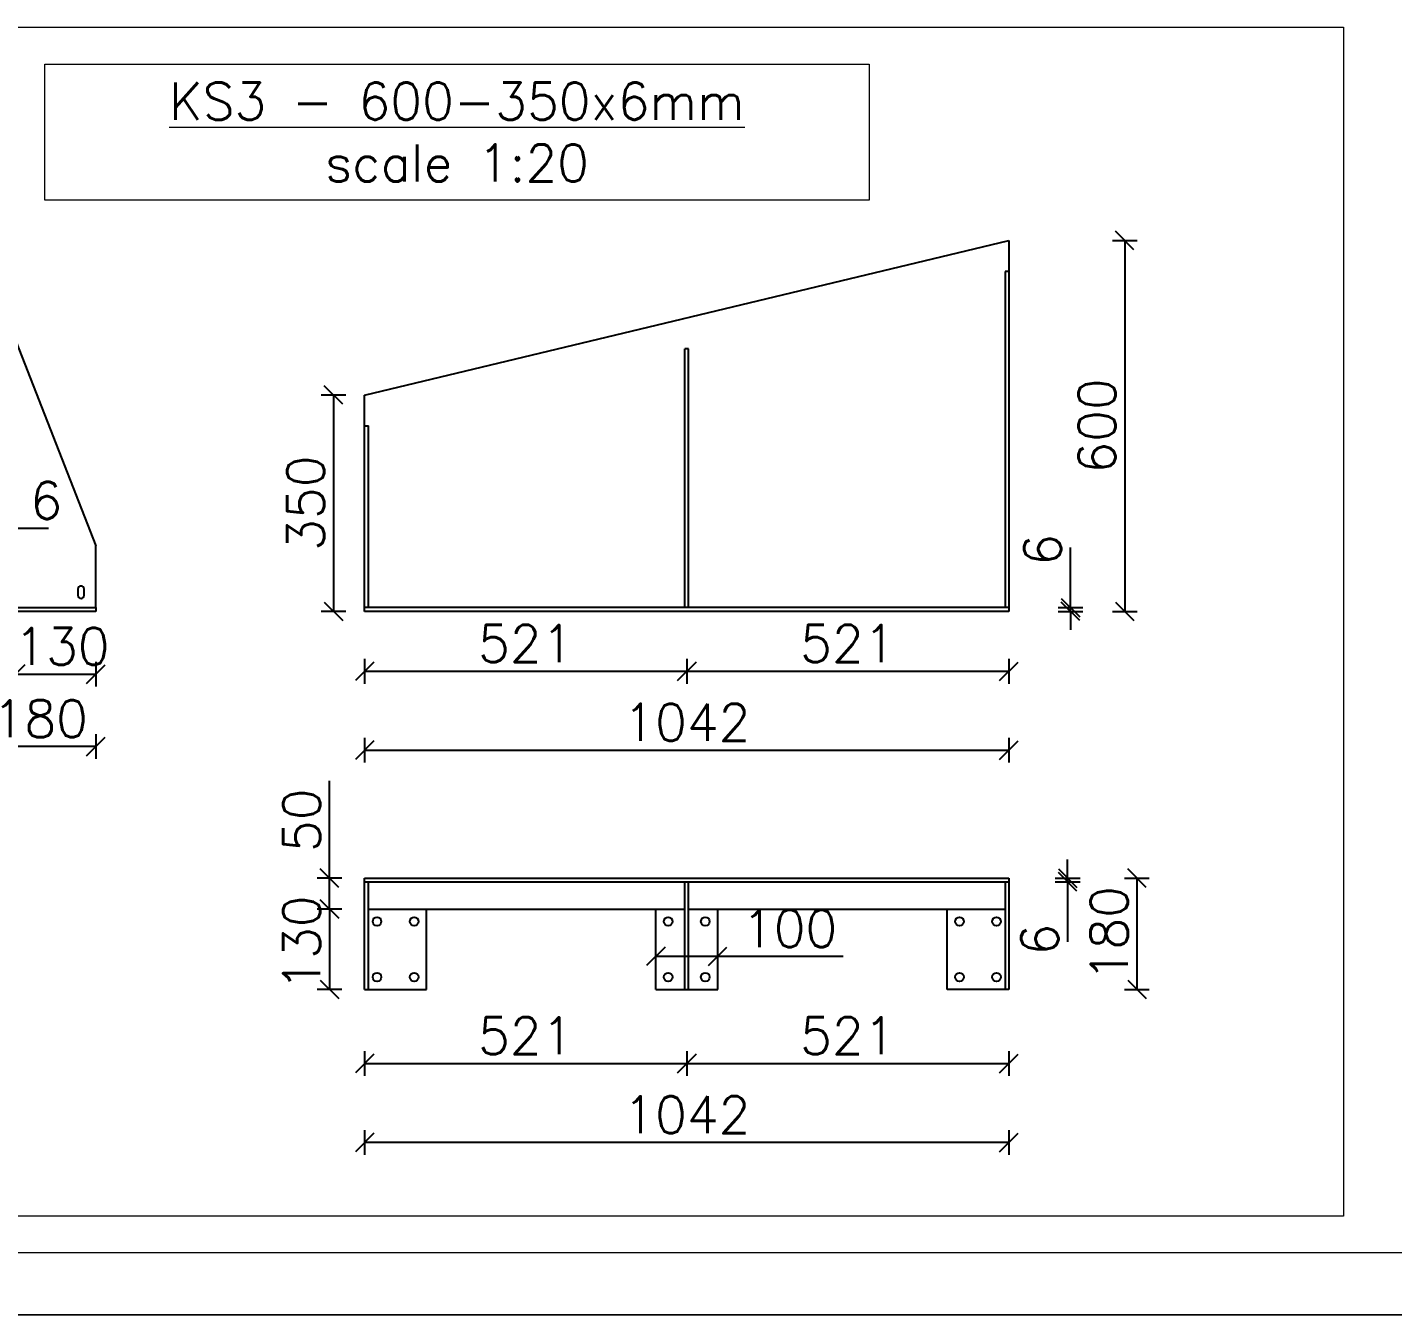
# Model space of a CAD drawing. Header units: millimetres. Extents: x 5046 to 47046, y -5997 to 25762.
# Drawn here: x 32696 to 38217, y -5997 to -789 of the extents above; entities that cross this region are included whole.
import ezdxf

# ---------------------------------------------------------------- set-up
doc = ezdxf.new("R2010")
doc.units = ezdxf.units.MM
doc.layers.get('0').update_dxf_attribs({"lineweight": 0})
doc.layers.get('Defpoints').update_dxf_attribs({"lineweight": 0})
for name, color, linetype, lineweight in [('DIM', 3, 'Continuous', 0), ('Pomocnicze', 252, 'Continuous', 0), ('TEXT', 2, 'Continuous', 0)]:
    doc.layers.add(name, color=color, linetype=linetype, lineweight=lineweight)
doc.layers.add('Profil główny', color=7, linetype='Continuous')
doc.styles.add('Skala 1-20', font='simplex.shx', dxfattribs={"height": 60})
doc.dimstyles.new('Skala 1-20', dxfattribs={"dimtxt": 6, "dimasz": 30, "dimexe": 20, "dimexo": 0.625, "dimgap": 15, "dimtad": 1, "dimdec": 0, "dimtxsty": 'Skala 1-20', "dimblk": 'OBLIQUE', "dimcen": 2.5, "dimadec": 0, "dimazin": 0, "dimtfac": 1, "dimtdec": 0, "dimtmove": 0, "dimatfit": 3, "dimldrblk": 'OBLIQUE', "dimfxl": 20, "dimfxlon": 1, "dimarcsym": 0})

# ---------------------------------------------------------------- blocks, each defined once
blk = doc.blocks.new('_Oblique')
at = {"color": 0, "linetype": 'ByBlock', "lineweight": -2}
blk.add_line((-0.5, -0.5), (0.5, 0.5), dxfattribs=at)
blk = doc.blocks.new('*D996')
at = {"layer": 'Defpoints', "color": 0}
for p in [(-2147.8, -995), (-2017.8, -995), (-2017.8, -1096.7)]:
    blk.add_point(p, dxfattribs=at)
at = {"layer": 'DIM', "color": 0, "lineweight": -2}
for p, q in [((-2147.8, -1076.7), (-2147.8, -1116.7)), ((-2017.8, -1076.7), (-2017.8, -1116.7)), ((-2147.8, -1096.7), (-2017.8, -1096.7))]:
    blk.add_line(p, q, dxfattribs=at)
at = {"layer": 'DIM', "color": 0, "linetype": 'ByBlock', "lineweight": -2, "xscale": 30, "yscale": 30, "zscale": 30}
for p, rotation in [((-2147.8, -1096.7), 179.9999999999996), ((-2017.8, -1096.7), 359.9999999999996)]:
    blk.add_blockref('_Oblique', p, dxfattribs=dict(at, rotation=rotation))
at = {"layer": 'DIM', "color": 0, "insert": (-2072.8, -1051.7), "char_height": 60, "attachment_point": 5, "style": 'Skala 1-20'}
blk.add_mtext('130', dxfattribs=at)
blk = doc.blocks.new('*D998')
at = {"layer": 'Defpoints', "color": 0}
for p in [(-2191.8, -860.6), (-2197.8, -861.5), (-2191.8, -861.5)]:
    blk.add_point(p, dxfattribs=at)
at = {"layer": 'DIM', "color": 0, "lineweight": -2}
for p, q in [((-2197.8, -860.6), (-2227.8, -860.6)), ((-2197.8, -860.9), (-2197.8, -840.6)), ((-2197.8, -860.6), (-2191.8, -860.6)), ((-2191.8, -860.9), (-2191.8, -840.6)), ((-2191.8, -860.6), (-2094.7, -860.6))]:
    blk.add_line(p, q, dxfattribs=at)
at = {"layer": 'DIM', "color": 0, "linetype": 'ByBlock', "lineweight": -2, "xscale": 30, "yscale": 30, "zscale": 30}
blk.add_blockref('_Oblique', (-2197.8, -860.6), dxfattribs=at)
at = {"layer": 'DIM', "color": 0, "linetype": 'ByBlock', "lineweight": -2, "xscale": 30, "yscale": 30, "zscale": 30, "rotation": 180}
blk.add_blockref('_Oblique', (-2191.8, -860.6), dxfattribs=at)
at = {"layer": 'DIM', "color": 0, "insert": (-2098.2, -815.6), "char_height": 60, "attachment_point": 5, "style": 'Skala 1-20'}
blk.add_mtext('6', dxfattribs=at)
blk = doc.blocks.new('*D1002')
at = {"layer": 'Defpoints', "color": 0}
for p in [(-1583.2, -645), (-1633.7, -995), (-1583.2, -995)]:
    blk.add_point(p, dxfattribs=at)
at = {"layer": 'DIM', "color": 0, "lineweight": -2}
for p, q in [((-1613.7, -645), (-1653.7, -645)), ((-1633.7, -645), (-1633.7, -995)), ((-1613.7, -995), (-1653.7, -995))]:
    blk.add_line(p, q, dxfattribs=at)
at = {"layer": 'DIM', "color": 0, "linetype": 'ByBlock', "lineweight": -2, "xscale": 30, "yscale": 30, "zscale": 30}
for p, rotation in [((-1633.7, -645), 90), ((-1633.7, -995), 270)]:
    blk.add_blockref('_Oblique', p, dxfattribs=dict(at, rotation=rotation))
at = {"layer": 'DIM', "color": 0, "insert": (-1678.7, -820), "char_height": 60, "attachment_point": 5, "rotation": 90, "style": 'Skala 1-20'}
blk.add_mtext('350', dxfattribs=at)
blk = doc.blocks.new('*D1003')
at = {"layer": 'Defpoints', "color": 0}
for p in [(-541.2, -395), (-541.2, -995), (-353.9, -995)]:
    blk.add_point(p, dxfattribs=at)
at = {"layer": 'DIM', "color": 0, "lineweight": -2}
for p, q in [((-373.9, -395), (-333.9, -395)), ((-353.9, -395), (-353.9, -995)), ((-373.9, -995), (-333.9, -995))]:
    blk.add_line(p, q, dxfattribs=at)
at = {"layer": 'DIM', "color": 0, "linetype": 'ByBlock', "lineweight": -2, "xscale": 30, "yscale": 30, "zscale": 30}
for p, rotation in [((-353.9, -395), 90), ((-353.9, -995), 270)]:
    blk.add_blockref('_Oblique', p, dxfattribs=dict(at, rotation=rotation))
at = {"layer": 'DIM', "color": 0, "insert": (-398.9, -695), "char_height": 60, "attachment_point": 5, "rotation": 90, "style": 'Skala 1-20'}
blk.add_mtext('600', dxfattribs=at)
blk = doc.blocks.new('*D1004')
at = {"layer": 'Defpoints', "color": 0}
for p in [(-1583.2, -995), (-1062.2, -995), (-1062.2, -1092)]:
    blk.add_point(p, dxfattribs=at)
at = {"layer": 'DIM', "color": 0, "lineweight": -2}
for p, q in [((-1583.2, -1072), (-1583.2, -1112)), ((-1062.2, -1072), (-1062.2, -1112)), ((-1583.2, -1092), (-1062.2, -1092))]:
    blk.add_line(p, q, dxfattribs=at)
at = {"layer": 'DIM', "color": 0, "linetype": 'ByBlock', "lineweight": -2, "xscale": 30, "yscale": 30, "zscale": 30, "rotation": 180}
blk.add_blockref('_Oblique', (-1583.2, -1092), dxfattribs=at)
at = {"layer": 'DIM', "color": 0, "linetype": 'ByBlock', "lineweight": -2, "xscale": 30, "yscale": 30, "zscale": 30}
blk.add_blockref('_Oblique', (-1062.2, -1092), dxfattribs=at)
at = {"layer": 'DIM', "color": 0, "insert": (-1322.7, -1047), "char_height": 60, "attachment_point": 5, "style": 'Skala 1-20'}
blk.add_mtext('521', dxfattribs=at)
blk = doc.blocks.new('*D1005')
at = {"layer": 'Defpoints', "color": 0}
for p in [(-1062.2, -995), (-541.2, -995), (-541.2, -1092)]:
    blk.add_point(p, dxfattribs=at)
at = {"layer": 'DIM', "color": 0, "lineweight": -2}
for p, q in [((-1062.2, -1072), (-1062.2, -1112)), ((-541.2, -1072), (-541.2, -1112)), ((-1062.2, -1092), (-541.2, -1092))]:
    blk.add_line(p, q, dxfattribs=at)
at = {"layer": 'DIM', "color": 0, "linetype": 'ByBlock', "lineweight": -2, "xscale": 30, "yscale": 30, "zscale": 30, "rotation": 180}
blk.add_blockref('_Oblique', (-1062.2, -1092), dxfattribs=at)
at = {"layer": 'DIM', "color": 0, "linetype": 'ByBlock', "lineweight": -2, "xscale": 30, "yscale": 30, "zscale": 30}
blk.add_blockref('_Oblique', (-541.2, -1092), dxfattribs=at)
at = {"layer": 'DIM', "color": 0, "insert": (-801.7, -1047), "char_height": 60, "attachment_point": 5, "style": 'Skala 1-20'}
blk.add_mtext('521', dxfattribs=at)
blk = doc.blocks.new('*D1006')
at = {"layer": 'Defpoints', "color": 0}
for p in [(-1583.2, -995), (-541.2, -995), (-541.2, -1219.5)]:
    blk.add_point(p, dxfattribs=at)
at = {"layer": 'DIM', "color": 0, "lineweight": -2}
for p, q in [((-1583.2, -1199.5), (-1583.2, -1239.5)), ((-541.2, -1199.5), (-541.2, -1239.5)), ((-1583.2, -1219.5), (-541.2, -1219.5))]:
    blk.add_line(p, q, dxfattribs=at)
at = {"layer": 'DIM', "color": 0, "linetype": 'ByBlock', "lineweight": -2, "xscale": 30, "yscale": 30, "zscale": 30, "rotation": 180}
blk.add_blockref('_Oblique', (-1583.2, -1219.5), dxfattribs=at)
at = {"layer": 'DIM', "color": 0, "linetype": 'ByBlock', "lineweight": -2, "xscale": 30, "yscale": 30, "zscale": 30}
blk.add_blockref('_Oblique', (-541.2, -1219.5), dxfattribs=at)
at = {"layer": 'DIM', "color": 0, "insert": (-1062.2, -1174.5), "char_height": 60, "attachment_point": 5, "style": 'Skala 1-20'}
blk.add_mtext('1042', dxfattribs=at)
blk = doc.blocks.new('*D1007')
at = {"layer": 'Defpoints', "color": 0}
for p in [(-613, -989), (-441.5, -989), (-613, -995)]:
    blk.add_point(p, dxfattribs=at)
at = {"layer": 'DIM', "color": 0, "lineweight": -2}
for p, q in [((-441.5, -989), (-441.5, -891.9)), ((-461.5, -989), (-421.5, -989)), ((-441.5, -995), (-441.5, -989)), ((-461.5, -995), (-421.5, -995)), ((-441.5, -995), (-441.5, -1025))]:
    blk.add_line(p, q, dxfattribs=at)
at = {"layer": 'DIM', "color": 0, "linetype": 'ByBlock', "lineweight": -2, "xscale": 30, "yscale": 30, "zscale": 30}
for p, rotation in [((-441.5, -989), 270), ((-441.5, -995), 90)]:
    blk.add_blockref('_Oblique', p, dxfattribs=dict(at, rotation=rotation))
at = {"layer": 'DIM', "color": 0, "insert": (-486.5, -895.4), "char_height": 60, "attachment_point": 5, "rotation": 90, "style": 'Skala 1-20'}
blk.add_mtext('6', dxfattribs=at)
blk = doc.blocks.new('*D1008')
at = {"layer": 'Defpoints', "color": 0}
for p in [(-1583.2, -1426.6), (-541.2, -1426.6), (-1583.2, -1854.5)]:
    blk.add_point(p, dxfattribs=at)
at = {"layer": 'DIM', "color": 0, "lineweight": -2}
for p, q in [((-1583.2, -1834.5), (-1583.2, -1874.5)), ((-541.2, -1854.5), (-1583.2, -1854.5)), ((-541.2, -1834.5), (-541.2, -1874.5))]:
    blk.add_line(p, q, dxfattribs=at)
at = {"layer": 'DIM', "color": 0, "linetype": 'ByBlock', "lineweight": -2, "xscale": 30, "yscale": 30, "zscale": 30, "rotation": 180}
blk.add_blockref('_Oblique', (-1583.2, -1854.5), dxfattribs=at)
at = {"layer": 'DIM', "color": 0, "linetype": 'ByBlock', "lineweight": -2, "xscale": 30, "yscale": 30, "zscale": 30}
blk.add_blockref('_Oblique', (-541.2, -1854.5), dxfattribs=at)
at = {"layer": 'DIM', "color": 0, "insert": (-1062.2, -1809.5), "char_height": 60, "attachment_point": 5, "style": 'Skala 1-20'}
blk.add_mtext('1042', dxfattribs=at)
blk = doc.blocks.new('*D1009')
at = {"layer": 'Defpoints', "color": 0}
for p in [(-1522.6, -1476.6), (-1640, -1606.6), (-1517.4, -1606.6)]:
    blk.add_point(p, dxfattribs=at)
at = {"layer": 'DIM', "color": 0, "lineweight": -2}
for p, q in [((-1620, -1476.6), (-1660, -1476.6)), ((-1640, -1476.6), (-1640, -1606.6)), ((-1620, -1606.6), (-1660, -1606.6))]:
    blk.add_line(p, q, dxfattribs=at)
at = {"layer": 'DIM', "color": 0, "linetype": 'ByBlock', "lineweight": -2, "xscale": 30, "yscale": 30, "zscale": 30}
for p, rotation in [((-1640, -1476.6), 90), ((-1640, -1606.6), 270)]:
    blk.add_blockref('_Oblique', p, dxfattribs=dict(at, rotation=rotation))
at = {"layer": 'DIM', "color": 0, "insert": (-1685, -1531.6), "char_height": 60, "attachment_point": 5, "rotation": 90, "style": 'Skala 1-20'}
blk.add_mtext('130', dxfattribs=at)
blk = doc.blocks.new('*D1010')
at = {"layer": 'Defpoints', "color": 0}
for p in [(-1640, -1426.6), (-1522.6, -1426.6), (-1522.6, -1476.6)]:
    blk.add_point(p, dxfattribs=at)
at = {"layer": 'DIM', "color": 0, "lineweight": -2}
for p, q in [((-1640, -1426.6), (-1640, -1269.4)), ((-1620, -1426.6), (-1660, -1426.6)), ((-1640, -1476.6), (-1640, -1426.6)), ((-1620, -1476.6), (-1660, -1476.6))]:
    blk.add_line(p, q, dxfattribs=at)
at = {"layer": 'DIM', "color": 0, "linetype": 'ByBlock', "lineweight": -2, "xscale": 30, "yscale": 30, "zscale": 30}
for p, rotation in [((-1640, -1426.6), 90), ((-1640, -1476.6), 270)]:
    blk.add_blockref('_Oblique', p, dxfattribs=dict(at, rotation=rotation))
at = {"layer": 'DIM', "color": 0, "insert": (-1685, -1333), "char_height": 60, "attachment_point": 5, "rotation": 90, "style": 'Skala 1-20'}
blk.add_mtext('50', dxfattribs=at)
blk = doc.blocks.new('*D1011')
at = {"layer": 'Defpoints', "color": 0}
for p in [(-2197.8, -995), (-2017.8, -995), (-2197.8, -1213.7)]:
    blk.add_point(p, dxfattribs=at)
at = {"layer": 'DIM', "color": 0, "lineweight": -2}
for p, q in [((-2197.8, -1193.7), (-2197.8, -1233.7)), ((-2017.8, -1213.7), (-2197.8, -1213.7)), ((-2017.8, -1193.7), (-2017.8, -1233.7))]:
    blk.add_line(p, q, dxfattribs=at)
at = {"layer": 'DIM', "color": 0, "linetype": 'ByBlock', "lineweight": -2, "xscale": 30, "yscale": 30, "zscale": 30, "rotation": 180}
blk.add_blockref('_Oblique', (-2197.8, -1213.7), dxfattribs=at)
at = {"layer": 'DIM', "color": 0, "linetype": 'ByBlock', "lineweight": -2, "xscale": 30, "yscale": 30, "zscale": 30}
blk.add_blockref('_Oblique', (-2017.8, -1213.7), dxfattribs=at)
at = {"layer": 'DIM', "color": 0, "insert": (-2107.8, -1168.7), "char_height": 60, "attachment_point": 5, "style": 'Skala 1-20'}
blk.add_mtext('180', dxfattribs=at)
blk = doc.blocks.new('*D1012')
at = {"layer": 'Defpoints', "color": 0}
for p in [(-1583.2, -1606.6), (-1062.2, -1606.6), (-1062.2, -1726.6)]:
    blk.add_point(p, dxfattribs=at)
at = {"layer": 'DIM', "color": 0, "lineweight": -2}
for p, q in [((-1583.2, -1706.6), (-1583.2, -1746.6)), ((-1062.2, -1706.6), (-1062.2, -1746.6)), ((-1583.2, -1726.6), (-1062.2, -1726.6))]:
    blk.add_line(p, q, dxfattribs=at)
at = {"layer": 'DIM', "color": 0, "linetype": 'ByBlock', "lineweight": -2, "xscale": 30, "yscale": 30, "zscale": 30, "rotation": 180}
blk.add_blockref('_Oblique', (-1583.2, -1726.6), dxfattribs=at)
at = {"layer": 'DIM', "color": 0, "linetype": 'ByBlock', "lineweight": -2, "xscale": 30, "yscale": 30, "zscale": 30}
blk.add_blockref('_Oblique', (-1062.2, -1726.6), dxfattribs=at)
at = {"layer": 'DIM', "color": 0, "insert": (-1322.7, -1681.6), "char_height": 60, "attachment_point": 5, "style": 'Skala 1-20'}
blk.add_mtext('521', dxfattribs=at)
blk = doc.blocks.new('*D1013')
at = {"layer": 'Defpoints', "color": 0}
for p in [(-1062.2, -1606.6), (-541.2, -1606.6), (-541.2, -1726.6)]:
    blk.add_point(p, dxfattribs=at)
at = {"layer": 'DIM', "color": 0, "lineweight": -2}
for p, q in [((-1062.2, -1706.6), (-1062.2, -1746.6)), ((-541.2, -1706.6), (-541.2, -1746.6)), ((-1062.2, -1726.6), (-541.2, -1726.6))]:
    blk.add_line(p, q, dxfattribs=at)
at = {"layer": 'DIM', "color": 0, "linetype": 'ByBlock', "lineweight": -2, "xscale": 30, "yscale": 30, "zscale": 30, "rotation": 180}
blk.add_blockref('_Oblique', (-1062.2, -1726.6), dxfattribs=at)
at = {"layer": 'DIM', "color": 0, "linetype": 'ByBlock', "lineweight": -2, "xscale": 30, "yscale": 30, "zscale": 30}
blk.add_blockref('_Oblique', (-541.2, -1726.6), dxfattribs=at)
at = {"layer": 'DIM', "color": 0, "insert": (-801.7, -1681.6), "char_height": 60, "attachment_point": 5, "style": 'Skala 1-20'}
blk.add_mtext('521', dxfattribs=at)
blk = doc.blocks.new('*D1014')
at = {"layer": 'Defpoints', "color": 0}
for p in [(-1112.2, -1566.5), (-1012.2, -1553.1), (-1012.2, -1566.5)]:
    blk.add_point(p, dxfattribs=at)
at = {"layer": 'DIM', "color": 0, "lineweight": -2}
for p, q in [((-1112.2, -1565.9), (-1112.2, -1533.1)), ((-1012.2, -1565.9), (-1012.2, -1533.1)), ((-1112.2, -1553.1), (-1012.2, -1553.1)), ((-1012.2, -1553.1), (-809.3, -1553.1))]:
    blk.add_line(p, q, dxfattribs=at)
at = {"layer": 'DIM', "color": 0, "linetype": 'ByBlock', "lineweight": -2, "xscale": 30, "yscale": 30, "zscale": 30, "rotation": 180}
blk.add_blockref('_Oblique', (-1112.2, -1553.1), dxfattribs=at)
at = {"layer": 'DIM', "color": 0, "linetype": 'ByBlock', "lineweight": -2, "xscale": 30, "yscale": 30, "zscale": 30}
blk.add_blockref('_Oblique', (-1012.2, -1553.1), dxfattribs=at)
at = {"layer": 'DIM', "color": 0, "insert": (-895.8, -1508.1), "char_height": 60, "attachment_point": 5, "style": 'Skala 1-20'}
blk.add_mtext('100', dxfattribs=at)
blk = doc.blocks.new('*D1015')
at = {"layer": 'Defpoints', "color": 0}
for p in [(-547.2, -1432.6), (-541.2, -1426.6), (-446.2, -1432.6)]:
    blk.add_point(p, dxfattribs=at)
at = {"layer": 'DIM', "color": 0, "lineweight": -2}
for p, q in [((-446.2, -1426.6), (-446.2, -1396.6)), ((-466.2, -1426.6), (-426.2, -1426.6)), ((-466.2, -1432.6), (-426.2, -1432.6)), ((-446.2, -1426.6), (-446.2, -1432.6)), ((-446.2, -1432.6), (-446.2, -1529.7))]:
    blk.add_line(p, q, dxfattribs=at)
at = {"layer": 'DIM', "color": 0, "linetype": 'ByBlock', "lineweight": -2, "xscale": 30, "yscale": 30, "zscale": 30}
for p, rotation in [((-446.2, -1426.6), 270), ((-446.2, -1432.6), 90)]:
    blk.add_blockref('_Oblique', p, dxfattribs=dict(at, rotation=rotation))
at = {"layer": 'DIM', "color": 0, "insert": (-491.2, -1526.1), "char_height": 60, "attachment_point": 5, "rotation": 90, "style": 'Skala 1-20'}
blk.add_mtext('6', dxfattribs=at)
blk = doc.blocks.new('*D1016')
at = {"layer": 'Defpoints', "color": 0}
for p in [(-541.2, -1426.6), (-541.2, -1606.6), (-334.1, -1606.6)]:
    blk.add_point(p, dxfattribs=at)
at = {"layer": 'DIM', "color": 0, "lineweight": -2}
for p, q in [((-354.1, -1426.6), (-314.1, -1426.6)), ((-334.1, -1426.6), (-334.1, -1606.6)), ((-354.1, -1606.6), (-314.1, -1606.6))]:
    blk.add_line(p, q, dxfattribs=at)
at = {"layer": 'DIM', "color": 0, "linetype": 'ByBlock', "lineweight": -2, "xscale": 30, "yscale": 30, "zscale": 30}
for p, rotation in [((-334.1, -1426.6), 90), ((-334.1, -1606.6), 270)]:
    blk.add_blockref('_Oblique', p, dxfattribs=dict(at, rotation=rotation))
at = {"layer": 'DIM', "color": 0, "insert": (-379.1, -1516.6), "char_height": 60, "attachment_point": 5, "rotation": 90, "style": 'Skala 1-20'}
blk.add_mtext('180', dxfattribs=at)
blk = doc.blocks.new('ks3')
at = {"layer": 'Pomocnicze'}
blk.add_lwpolyline([(-2883.8, -50), (0, -50), (0, -1973.6), (-2883.8, -1973.6)], close=True, dxfattribs=at)
at = {"layer": 'Profil główny'}
for p, q in [((-1583.2, -645), (-541.2, -395)), ((-541.2, -395), (-541.2, -995)), ((-2191.8, -445), (-2017.8, -889)), ((-547.2, -445), (-547.2, -989)), ((-541.2, -445), (-547.2, -445)), ((-1065.2, -989), (-1065.2, -570)), ((-1059.2, -570), (-1065.2, -570)), ((-1059.2, -989), (-1059.2, -570)), ((-1583.2, -995), (-1583.2, -645)), ((-1583.2, -695), (-1577.2, -695)), ((-1577.2, -989), (-1577.2, -695)), ((-2017.8, -989), (-2017.8, -889)), ((-2191.8, -989), (-2017.8, -989)), ((-2017.8, -989), (-2017.8, -995)), ((-541.2, -989), (-1583.2, -989)), ((-2017.8, -995), (-2197.8, -995)), ((-541.2, -995), (-1583.2, -995)), ((-1583.2, -1426.6), (-541.2, -1426.6)), ((-1583.2, -1606.6), (-1583.2, -1426.6)), ((-1583.2, -1432.6), (-541.2, -1432.6)), ((-1577.2, -1606.6), (-1577.2, -1432.6)), ((-1065.2, -1606.6), (-1065.2, -1432.6)), ((-1059.2, -1606.6), (-1059.2, -1432.6)), ((-547.2, -1432.6), (-547.2, -1606.6)), ((-541.2, -1426.6), (-541.2, -1606.6)), ((-1577.2, -1476.6), (-1065.2, -1476.6)), ((-1483.2, -1606.6), (-1483.2, -1476.6)), ((-1112.2, -1606.6), (-1112.2, -1476.6)), ((-1059.2, -1476.6), (-547.2, -1476.6)), ((-1012.2, -1606.6), (-1012.2, -1476.6)), ((-641.2, -1606.6), (-641.2, -1476.6)), ((-1583.2, -1606.6), (-1483.2, -1606.6)), ((-1583.2, -1606.6), (-1483.2, -1606.6)), ((-1112.2, -1606.6), (-1012.2, -1606.6)), ((-541.2, -1606.6), (-641.2, -1606.6)), ((-541.2, -1606.6), (-641.2, -1606.6))]:
    blk.add_line(p, q, dxfattribs=at)
blk.add_lwpolyline([(-2046.8, -959), (-2046.8, -969, 1), (-2036.8, -969), (-2036.8, -959, 1)], format="xyb", close=True, dxfattribs=at)
for centre in [(-1563.2, -1496.6), (-1503.2, -1496.6), (-1092.2, -1496.6), (-1032.2, -1496.6), (-621.2, -1496.6), (-561.2, -1496.6), (-1563.2, -1586.6), (-1503.2, -1586.6), (-1092.2, -1586.6), (-1032.2, -1586.6), (-621.2, -1586.6), (-561.2, -1586.6)]:
    blk.add_circle(centre, 7, dxfattribs=at)
at = {"layer": 'TEXT', "color": 190, "insert": (-2070.2, -139.6), "char_height": 60, "width": 1272.959, "attachment_point": 1, "style": 'Skala 1-20', "bg_fill": 16, "box_fill_scale": 1.5, "bg_fill_color": 257, "bg_fill_transparency": 0}
blk.add_mtext('\\pxqc;{\\LKS3 - 600-350x6mm\\P}scale 1:20', dxfattribs=at)
at = {"layer": 'DIM'}
for base, p1, p2, picture, middle in [((-353.9, -995), (-541.2, -395), (-541.2, -995), '*D1003', (-398.9, -695)), ((-1633.7, -995), (-1583.2, -645), (-1583.2, -995), '*D1002', (-1678.7, -820)), ((-441.5, -989), (-613, -995), (-613, -989), '*D1007', (-486.5, -895.4)), ((-1640, -1426.6), (-1522.6, -1476.6), (-1522.6, -1426.6), '*D1010', (-1685, -1333)), ((-446.2, -1432.6), (-541.2, -1426.6), (-547.2, -1432.6), '*D1015', (-491.2, -1526.1)), ((-334.1, -1606.6), (-541.2, -1426.6), (-541.2, -1606.6), '*D1016', (-379.1, -1516.6))]:
    dim = blk.add_linear_dim(base=base, p1=p1, p2=p2, angle=90, dimstyle='Skala 1-20', dxfattribs=at)
    dim.commit()
    dim.dimension.update_dxf_attribs({"geometry": picture, "text_midpoint": middle})
dim = blk.add_aligned_dim(p1=(-2197.8, -861.5), p2=(-2191.8, -861.5), distance=0.9, dimstyle='Skala 1-20', dxfattribs=at)
dim.commit()
dim.dimension.update_dxf_attribs({"geometry": '*D998', "text_midpoint": (-2098.2, -815.6)})
for base, p1, p2, picture, middle in [((-2197.8, -1213.7), (-2017.8, -995), (-2197.8, -995), '*D1011', (-2107.8, -1168.7)), ((-1062.2, -1092), (-1583.2, -995), (-1062.2, -995), '*D1004', (-1322.7, -1047)), ((-541.2, -1219.5), (-1583.2, -995), (-541.2, -995), '*D1006', (-1062.2, -1174.5)), ((-541.2, -1092), (-1062.2, -995), (-541.2, -995), '*D1005', (-801.7, -1047)), ((-1583.2, -1854.5), (-541.2, -1426.6), (-1583.2, -1426.6), '*D1008', (-1062.2, -1809.5)), ((-1012.2, -1553.1), (-1112.2, -1566.5), (-1012.2, -1566.5), '*D1014', (-895.8, -1508.1)), ((-1062.2, -1726.6), (-1583.2, -1606.6), (-1062.2, -1606.6), '*D1012', (-1322.7, -1681.6)), ((-541.2, -1726.6), (-1062.2, -1606.6), (-541.2, -1606.6), '*D1013', (-801.7, -1681.6))]:
    dim = blk.add_linear_dim(base=base, p1=p1, p2=p2, dimstyle='Skala 1-20', dxfattribs=at)
    dim.commit()
    dim.dimension.update_dxf_attribs({"geometry": picture, "text_midpoint": middle})
for base, p1, p2, angle, picture, middle, dimtype in [((-2017.8, -1096.7), (-2147.8, -995), (-2017.8, -995), 360, '*D996', (-2072.8, -1096.7), 161), ((-1640, -1606.6), (-1522.6, -1476.6), (-1517.4, -1606.6), 90, '*D1009', (-1640, -1531.6), 160)]:
    dim = blk.add_linear_dim(base=base, p1=p1, p2=p2, angle=angle, dimstyle='Skala 1-20', dxfattribs=at)
    dim.commit()
    dim.dimension.update_dxf_attribs({"geometry": picture, "text_midpoint": middle, "dimtype": dimtype})

msp = doc.modelspace()

# ---------------------------------------------------------------- linework, layer by layer
for p, q in [((46796, -5746.6), (6296, -5746.6)), ((47046, -5996.6), (5046, -5996.6)), ((5046, -5996.6), (47046, -5996.6))]:
    msp.add_line(p, q)

# ---------------------------------------------------------------- block references
at = {"layer": 'Profil główny', "xscale": 2.5, "yscale": 2.5}
msp.add_blockref('ks3', (38017.8, -664.2), dxfattribs=at)

doc.saveas('drawing.dxf')
